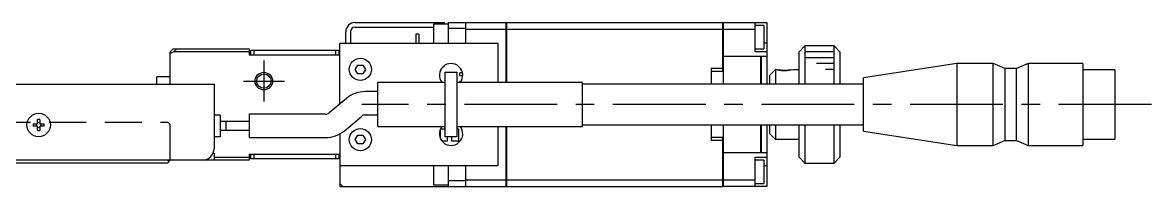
# Model space of a CAD drawing. Extents: x -2 to 851, y -8 to 505.
# Drawn here: x 236 to 429, y 10 to 38 of the extents above; entities that cross this region are included whole.
import ezdxf

# ---------------------------------------------------------------- set-up
doc = ezdxf.new("R2010")
doc.units = 0
doc.header["$LTSCALE"] = 0.5
doc.linetypes.add('CENTER', pattern=[50.8, 31.75, -6.35, 6.35, -6.35])
doc.linetypes.add('DASHED', pattern=[19.05, 12.7, -6.35])
for name, color, linetype in [('MSM_CENTER', 1, 'CENTER'), ('MSM_CONTINUOUS', 7, 'CONTINUOUS'), ('MSM_DASHED', 4, 'DASHED'), ('MSM_NARROW', 5, 'CONTINUOUS')]:
    doc.layers.add(name, color=color, linetype=linetype)

msp = doc.modelspace()

# ---------------------------------------------------------------- linework, layer by layer
at = {"layer": 'MSM_CENTER'}
for p, q in [((277.21, 31.5), (277.21, 24.5)), ((273.71, 28), (280.71, 28)), ((428.96, 24), (293.96, 24))]:
    msp.add_line(p, q, dxfattribs=at)
at = {"layer": 'MSM_CONTINUOUS'}
for p, q in [((292.81, 38), (308.01, 38)), ((292.81, 37.2), (306.21, 37.2)), ((308.71, 37.75), (306.21, 37.75)), ((306.21, 37.75), (306.21, 34.5)), ((307.51, 37.75), (307.51, 38)), ((308.01, 38), (308.01, 37.75)), ((308.71, 38), (318.66, 38)), ((308.71, 38), (308.71, 34.5)), ((311.71, 37), (308.71, 37)), ((311.71, 38), (311.71, 34.5)), ((311.71, 36.85), (318.66, 36.85)), ((318.66, 27.75), (318.66, 38)), ((318.71, 37.99), (318.66, 37.99)), ((318.71, 36.84), (318.66, 36.84)), ((318.71, 38), (355.66, 38)), ((318.71, 38), (318.71, 27.75)), ((318.71, 36.85), (355.66, 36.85)), ((355.66, 29.65), (355.66, 38)), ((355.71, 37.99), (355.66, 37.99)), ((355.71, 36.84), (355.66, 36.84)), ((355.71, 38), (363.21, 38)), ((355.71, 38), (355.71, 27.5)), ((355.71, 36.85), (361.21, 36.85)), ((361.21, 33), (361.21, 38)), ((362.71, 37.5), (361.21, 37.5)), ((362.71, 37.5), (362.71, 33.5)), ((363.21, 38), (363.21, 27.5)), ((291.21, 34.5), (291.21, 36.4)), ((292.01, 36.4), (292.01, 34.5)), ((303.21, 36), (303.21, 34.5)), ((303.71, 36), (303.21, 36)), ((303.71, 36), (303.71, 34.5)), ((261.21, 33), (261.71, 33.5)), ((261.82, 33), (261.21, 32.69)), ((261.21, 27.5), (261.21, 33)), ((261.71, 33.5), (274.71, 33.5)), ((262.32, 33.5), (261.82, 33)), ((274.71, 33), (261.82, 33)), ((274.71, 33.5), (274.71, 32.5)), ((275.01, 32.5), (275.01, 33.3)), ((275.01, 33.3), (290.21, 33.3)), ((275.51, 33.3), (275.51, 32.5)), ((289.51, 32.5), (289.51, 33.3)), ((290.01, 33.3), (290.01, 32.5)), ((290.21, 34.5), (317.21, 34.5)), ((290.21, 24.1), (290.21, 34.5)), ((317.21, 34.5), (317.21, 27.75)), ((361.21, 33.5), (362.71, 33.5)), ((363.21, 33), (361.21, 33)), ((363.21, 34.5), (362.71, 34.5)), ((369.71, 34), (368.71, 33)), ((368.71, 27.5), (368.71, 33)), ((369.71, 34), (369.71, 27.5)), ((374.71, 34), (369.71, 34)), ((374.71, 27.5), (374.71, 34)), ((375.71, 33), (374.71, 34)), ((375.71, 33), (375.71, 27.5)), ((274.71, 32.5), (290.21, 32.5)), ((355.71, 32.25), (362.16, 32.25)), ((362.16, 27.5), (362.16, 32.25)), ((362.21, 32.2), (362.16, 32.2)), ((362.21, 32.25), (363.01, 32.25)), ((362.21, 32.25), (362.21, 27.5)), ((363.01, 32.23), (363.01, 32.25)), ((363.21, 32.23), (363.01, 32.23)), ((395.71, 31), (379.71, 28.57)), ((395.71, 31), (395.71, 17)), ((401.91, 31), (395.71, 31)), ((401.91, 17), (401.91, 31)), ((403.91, 30.15), (401.91, 31)), ((407.91, 31), (405.91, 30.15)), ((407.91, 31), (407.91, 17)), ((417.21, 31), (407.91, 31)), ((417.21, 31), (417.21, 17)), ((292.84, 30), (293.27, 30.75)), ((293.27, 29.25), (292.84, 30)), ((293.27, 30.75), (294.14, 30.75)), ((294.14, 29.25), (293.27, 29.25)), ((294.14, 30.75), (294.57, 30)), ((294.57, 30), (294.14, 29.25)), ((308.21, 29.5), (310.21, 29.5)), ((308.21, 18.5), (308.21, 29.5)), ((310.21, 29.5), (310.21, 18.5)), ((311.16, 29.43), (310.71, 29.43)), ((310.71, 28.93), (310.71, 29.43)), ((355.66, 30.15), (353.71, 30.15)), ((353.71, 30.15), (353.71, 27.5)), ((355.71, 29.65), (353.71, 29.65)), ((364.71, 30), (363.71, 29)), ((363.71, 27.5), (363.71, 29)), ((364.71, 30), (364.71, 27.5)), ((367.71, 30), (368.71, 30)), ((403.91, 30.15), (403.91, 17.85)), ((405.91, 30.15), (403.91, 30.15)), ((405.91, 17.85), (405.91, 30.15)), ((422.71, 29.95), (417.21, 29.95)), ((422.71, 29.95), (422.71, 18.05)), ((135.71, 27.5), (268.71, 27.5)), ((258.91, 27.5), (258.91, 28.75)), ((261.21, 28.75), (258.91, 28.75)), ((268.71, 27.5), (268.71, 16.5)), ((296.71, 20.25), (296.71, 27.75)), ((308.21, 27.75), (296.71, 27.75)), ((331.71, 27.75), (310.21, 27.75)), ((310.71, 28.93), (311.2, 28.93)), ((310.71, 27.75), (310.71, 27.93)), ((310.89, 27.93), (310.71, 27.93)), ((331.71, 20.25), (331.71, 27.75)), ((379.71, 27.5), (331.71, 27.5)), ((379.71, 19.43), (379.71, 28.57)), ((296.71, 26.21), (294.54, 26.21)), ((291.32, 25.04), (288.4, 22.58)), ((238.51, 20.7), (238.51, 21.43)), ((238.91, 21.43), (238.91, 20.7)), ((269.71, 22.2), (268.71, 22.2)), ((269.71, 22.2), (269.71, 18.5)), ((287.76, 22.35), (274.71, 22.35)), ((274.71, 22.35), (274.71, 18.35)), ((290.97, 19.52), (293.89, 21.97)), ((294.54, 22.21), (296.71, 22.21)), ((237.78, 20.7), (238.51, 20.7)), ((238.51, 20.3), (237.78, 20.3)), ((238.51, 19.57), (238.51, 20.3)), ((238.91, 20.7), (239.64, 20.7)), ((239.64, 20.3), (238.91, 20.3)), ((238.91, 20.3), (238.91, 19.57)), ((274.71, 21.1), (269.71, 21.1)), ((269.71, 19.6), (274.71, 19.6)), ((270.71, 21.1), (270.71, 19.6)), ((296.71, 20.25), (308.21, 20.25)), ((307.37, 19.78), (307.37, 18.2)), ((308.21, 19.78), (307.37, 19.78)), ((310.21, 20.25), (331.71, 20.25)), ((310.53, 19.78), (310.21, 19.78)), ((310.53, 17.78), (310.53, 19.78)), ((317.21, 20.25), (317.21, 13.5)), ((318.66, 10), (318.66, 20.25)), ((318.71, 20.25), (318.71, 10)), ((331.71, 20.5), (379.71, 20.5)), ((353.71, 20.5), (353.71, 17.85)), ((355.71, 20.5), (355.71, 10)), ((362.16, 15.75), (362.16, 20.5)), ((362.21, 20.5), (362.21, 15.75)), ((363.21, 20.5), (363.21, 10)), ((363.71, 19), (363.71, 20.5)), ((364.71, 20.5), (364.71, 18)), ((368.71, 15), (368.71, 20.5)), ((369.71, 20.5), (369.71, 14)), ((374.71, 14), (374.71, 20.5)), ((375.71, 20.5), (375.71, 15)), ((379.71, 19.43), (395.71, 17)), ((269.71, 18.5), (268.71, 18.5)), ((274.71, 18.35), (287.76, 18.35)), ((290.21, 18.99), (290.21, 10)), ((292.84, 18), (293.27, 18.75)), ((293.27, 17.25), (292.84, 18)), ((293.27, 18.75), (294.14, 18.75)), ((294.14, 18.75), (294.57, 18)), ((294.57, 18), (294.14, 17.25)), ((307.62, 17.78), (308.62, 17.78)), ((310.21, 18.5), (308.21, 18.5)), ((308.62, 17.78), (308.62, 18.5)), ((309.28, 18.5), (309.28, 17.78)), ((309.28, 17.78), (310.53, 17.78)), ((355.71, 18.35), (353.71, 18.35)), ((355.66, 17.85), (353.71, 17.85)), ((355.66, 10), (355.66, 18.35)), ((363.71, 19), (364.71, 18)), ((368.71, 18), (364.71, 18)), ((401.91, 17), (403.91, 17.85)), ((403.91, 17.85), (405.91, 17.85)), ((405.91, 17.85), (407.91, 17)), ((417.21, 18.05), (422.71, 18.05)), ((268.71, 15.7), (268.71, 14.5)), ((274.71, 15.5), (290.21, 15.5)), ((274.71, 15.5), (274.71, 14.5)), ((275.01, 14.7), (275.01, 15.5)), ((275.51, 15.5), (275.51, 14.7)), ((289.51, 14.7), (289.51, 15.5)), ((290.01, 15.5), (290.01, 14.7)), ((294.14, 17.25), (293.27, 17.25)), ((362.16, 15.75), (355.71, 15.75)), ((362.21, 15.8), (362.16, 15.8)), ((363.01, 15.75), (362.21, 15.75)), ((363.01, 15.77), (363.21, 15.77)), ((363.01, 15.75), (363.01, 15.77)), ((395.71, 17), (401.91, 17)), ((407.91, 17), (417.21, 17)), ((274.71, 14.5), (135.71, 14.5)), ((260.71, 14), (135.71, 14)), ((260.96, 14.25), (260.71, 14.5)), ((260.71, 14), (261.21, 14.5)), ((268.71, 15), (274.71, 15)), ((290.01, 14.7), (275.01, 14.7)), ((361.21, 15), (363.21, 15)), ((361.21, 10), (361.21, 15)), ((362.71, 14.5), (361.21, 14.5)), ((362.71, 14.5), (362.71, 10.5)), ((368.71, 15), (369.71, 14)), ((369.71, 14), (374.71, 14)), ((374.71, 14), (375.71, 15)), ((317.21, 13.5), (290.21, 13.5)), ((306.21, 13.5), (306.21, 10.25)), ((308.71, 13.5), (308.71, 10)), ((311.71, 13.5), (311.71, 10)), ((363.21, 13.5), (362.71, 13.5)), ((290.71, 10), (290.21, 10.5)), ((290.21, 10), (318.66, 10)), ((306.21, 10.25), (308.71, 10.25)), ((308.71, 11), (311.71, 11)), ((311.71, 11.15), (318.66, 11.15)), ((318.71, 11.16), (318.66, 11.16)), ((318.71, 10.01), (318.66, 10.01)), ((318.71, 11.15), (355.66, 11.15)), ((318.71, 10), (355.66, 10)), ((355.71, 11.16), (355.66, 11.16)), ((355.71, 10.01), (355.66, 10.01)), ((355.71, 11.15), (361.21, 11.15)), ((363.21, 10), (355.71, 10)), ((361.21, 10.5), (362.71, 10.5))]:
    msp.add_line(p, q, dxfattribs=at)
for centre, radius in [((293.71, 30), 1.9), ((277.21, 28), 1.23), ((238.71, 20.5), 2), ((293.71, 18), 1.9)]:
    msp.add_circle(centre, radius, dxfattribs=at)
for centre, radius, start, end in [((292.81, 36.4), 1.6, 90, 180), ((292.81, 36.4), 0.8, 90, 180), ((309.21, 29), 2, 321.3178, 218.6822), ((307.91, 30.67), 0.2, 255.0744, 0.8063), ((366.21, 35.87), 6, 257.9755, 282.0245), ((294.54, 21.21), 5, 90, 130), ((238.71, 20.5), 0.95, 77.8468, 102.1532), ((287.76, 23.35), 1, 270, 310), ((294.54, 21.21), 1, 90, 130), ((238.71, 20.5), 0.95, 167.8468, 192.1532), ((238.71, 20.5), 0.435, 152.6335, 207.3665), ((238.71, 20.5), 0.435, 62.6335, 117.3665), ((238.71, 20.5), 0.435, 242.6335, 297.3665), ((238.71, 20.5), 0.95, 257.8468, 282.1532), ((238.71, 20.5), 0.435, 332.6335, 27.3665), ((238.71, 20.5), 0.95, 347.8468, 12.1532), ((287.76, 23.35), 5, 270, 310), ((309.21, 19), 2, 141.3178, 38.6822), ((266.71, 16.5), 2, 270, 0)]:
    msp.add_arc(centre, radius, start, end, dxfattribs=at)
at = {"layer": 'MSM_DASHED'}
for p, q in [((135.71, 21), (260.81, 21)), ((261.21, 20.6), (260.81, 21)), ((261.21, 14.5), (261.21, 20.6))]:
    msp.add_line(p, q, dxfattribs=at)
at = {"layer": 'MSM_NARROW'}
for p, q in [((374.71, 33), (369.71, 33)), ((374.71, 32), (369.71, 32)), ((374.71, 31), (371.71, 31)), ((364.94, 29.94), (364.71, 30)), ((374.71, 30), (373.21, 30))]:
    msp.add_line(p, q, dxfattribs=at)
msp.add_circle((277.21, 28), 1.5, dxfattribs=at)
msp.add_arc((366.21, 35.79), 5.98, 257.7902, 284.4982, dxfattribs=at)

doc.saveas('drawing.dxf')
